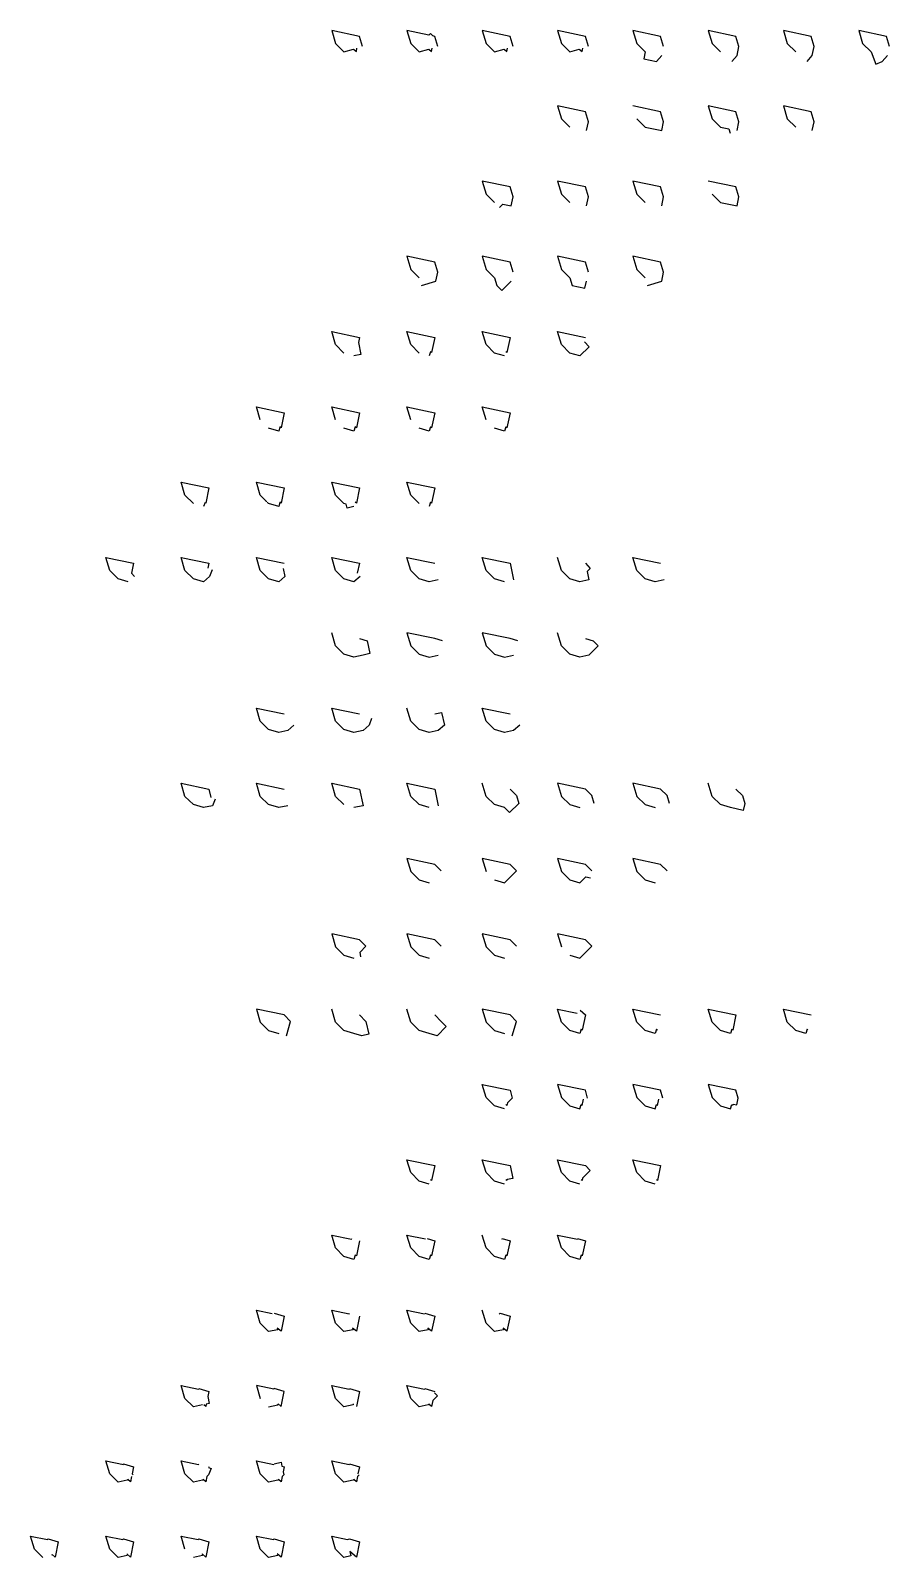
# Model space of a CAD drawing. Header units: inches. Extents: x -12292079.407 to -12292079.373, y 116895049.277 to 116895049.734.
# Drawn here: x -12292079.3913 to -12292079.38332, y 116895049.27666 to 116895049.29084 of the extents above; entities that cross this region are included whole.
import ezdxf

# ---------------------------------------------------------------- set-up
doc = ezdxf.new("R2010")
doc.units = ezdxf.units.IN
doc.header["$MEASUREMENT"] = 0

msp = doc.modelspace()

# ---------------------------------------------------------------- linework, layer by layer
at = {"color": 40}
for points in [[(-12292079.388215, 116895049.290689), (-12292079.388243, 116895049.290782), (-12292079.388501, 116895049.290836), (-12292079.388465, 116895049.290716), (-12292079.388387, 116895049.290638), (-12292079.388298, 116895049.290664), (-12292079.388272, 116895049.290642), (-12292079.388266, 116895049.290674)], [(-12292079.386817, 116895049.290689), (-12292079.386845, 116895049.290782), (-12292079.387103, 116895049.290836), (-12292079.387067, 116895049.290716), (-12292079.386989, 116895049.290638), (-12292079.386901, 116895049.290664), (-12292079.386875, 116895049.290642), (-12292079.386868, 116895049.290674)], [(-12292079.386118, 116895049.290689), (-12292079.386146, 116895049.290782), (-12292079.386404, 116895049.290836), (-12292079.386368, 116895049.290716), (-12292079.38629, 116895049.290638), (-12292079.386202, 116895049.290664), (-12292079.386176, 116895049.290642), (-12292079.386169, 116895049.290674)]]:
    msp.add_lwpolyline(points, close=True, dxfattribs=at)
for points in [[(-12292079.387516, 116895049.290689), (-12292079.387544, 116895049.290782), (-12292079.387563, 116895049.290786), (-12292079.387584, 116895049.290808), (-12292079.387598, 116895049.290794), (-12292079.387802, 116895049.290836), (-12292079.387766, 116895049.290716), (-12292079.387688, 116895049.290638), (-12292079.387599, 116895049.290664), (-12292079.387574, 116895049.290642), (-12292079.387567, 116895049.290674)], [(-12292079.38542, 116895049.290689), (-12292079.385447, 116895049.290782), (-12292079.385705, 116895049.290836), (-12292079.385669, 116895049.290716), (-12292079.385591, 116895049.290638), (-12292079.385604, 116895049.290573), (-12292079.385486, 116895049.290549), (-12292079.385437, 116895049.290606)], [(-12292079.383323, 116895049.290689), (-12292079.38335, 116895049.290782), (-12292079.383608, 116895049.290836), (-12292079.383572, 116895049.290716), (-12292079.383494, 116895049.290638), (-12292079.38345, 116895049.290525), (-12292079.383389, 116895049.290549), (-12292079.38334, 116895049.290606)], [(-12292079.384738, 116895049.289907), (-12292079.384721, 116895049.28999), (-12292079.384748, 116895049.290083), (-12292079.385006, 116895049.290137), (-12292079.38497, 116895049.290017), (-12292079.384892, 116895049.289939), (-12292079.384815, 116895049.289923), (-12292079.3848, 116895049.289883)], [(-12292079.386942, 116895049.289194), (-12292079.386912, 116895049.289224), (-12292079.386835, 116895049.289208), (-12292079.386817, 116895049.289291), (-12292079.386845, 116895049.289384), (-12292079.387103, 116895049.289439), (-12292079.387067, 116895049.289318), (-12292079.386989, 116895049.28924)], [(-12292079.386817, 116895049.288592), (-12292079.386845, 116895049.288685), (-12292079.387103, 116895049.28874), (-12292079.387067, 116895049.288619), (-12292079.386989, 116895049.288541), (-12292079.386967, 116895049.288469), (-12292079.386921, 116895049.288423), (-12292079.386835, 116895049.288509)], [(-12292079.386118, 116895049.288592), (-12292079.386146, 116895049.288685), (-12292079.386404, 116895049.28874), (-12292079.386368, 116895049.288619), (-12292079.38629, 116895049.288541), (-12292079.386268, 116895049.288469), (-12292079.38615, 116895049.288444), (-12292079.386136, 116895049.288509)], [(-12292079.388387, 116895049.287842), (-12292079.388465, 116895049.28792), (-12292079.388501, 116895049.288041), (-12292079.388243, 116895049.287986), (-12292079.388253, 116895049.28794), (-12292079.388229, 116895049.287829), (-12292079.388294, 116895049.287815)], [(-12292079.386155, 116895049.287945), (-12292079.386111, 116895049.287901), (-12292079.386197, 116895049.287815), (-12292079.38629, 116895049.287842), (-12292079.386368, 116895049.28792), (-12292079.386404, 116895049.288041), (-12292079.386146, 116895049.287986)], [(-12292079.389785, 116895049.286444), (-12292079.389863, 116895049.286522), (-12292079.389899, 116895049.286643), (-12292079.389641, 116895049.286589), (-12292079.38967, 116895049.286449), (-12292079.389677, 116895049.286454), (-12292079.389691, 116895049.286417)], [(-12292079.389106, 116895049.28646), (-12292079.389105, 116895049.286463), (-12292079.389164, 116895049.286522), (-12292079.3892, 116895049.286643), (-12292079.388942, 116895049.286589), (-12292079.388971, 116895049.286449), (-12292079.388981, 116895049.286457), (-12292079.388992, 116895049.286417), (-12292079.389086, 116895049.286444), (-12292079.389099, 116895049.286458)], [(-12292079.388294, 116895049.286417), (-12292079.388358, 116895049.286403), (-12292079.388365, 116895049.286438), (-12292079.388387, 116895049.286444), (-12292079.388465, 116895049.286522), (-12292079.388501, 116895049.286643), (-12292079.388243, 116895049.286589), (-12292079.388272, 116895049.286449), (-12292079.388282, 116895049.286457)], [(-12292079.389611, 116895049.285828), (-12292079.389634, 116895049.285767), (-12292079.389691, 116895049.285718), (-12292079.389785, 116895049.285745), (-12292079.389863, 116895049.285823), (-12292079.389899, 116895049.285944), (-12292079.389641, 116895049.28589), (-12292079.389651, 116895049.285844)], [(-12292079.388952, 116895049.285843), (-12292079.388936, 116895049.285767), (-12292079.388992, 116895049.285718), (-12292079.389086, 116895049.285745), (-12292079.389164, 116895049.285823), (-12292079.3892, 116895049.285944), (-12292079.388942, 116895049.28589)], [(-12292079.386146, 116895049.28589), (-12292079.3861, 116895049.285843), (-12292079.38613, 116895049.285813), (-12292079.386113, 116895049.285736), (-12292079.386197, 116895049.285718), (-12292079.38629, 116895049.285745), (-12292079.386368, 116895049.285823), (-12292079.386404, 116895049.285944)], [(-12292079.388243, 116895049.285191), (-12292079.388171, 116895049.285169), (-12292079.388146, 116895049.285051), (-12292079.38821, 116895049.285037), (-12292079.388294, 116895049.285019), (-12292079.388387, 116895049.285046), (-12292079.388465, 116895049.285124), (-12292079.388501, 116895049.285245)], [(-12292079.386146, 116895049.285191), (-12292079.386074, 116895049.285169), (-12292079.386028, 116895049.285123), (-12292079.386113, 116895049.285037), (-12292079.386197, 116895049.285019), (-12292079.38629, 116895049.285046), (-12292079.386368, 116895049.285124), (-12292079.386404, 116895049.285245)], [(-12292079.38813, 116895049.284448), (-12292079.388153, 116895049.284387), (-12292079.38821, 116895049.284338), (-12292079.388294, 116895049.28432), (-12292079.388387, 116895049.284348), (-12292079.388465, 116895049.284425), (-12292079.388501, 116895049.284546), (-12292079.388243, 116895049.284492)], [(-12292079.387544, 116895049.284492), (-12292079.38748, 116895049.284506), (-12292079.387454, 116895049.284387), (-12292079.387511, 116895049.284338), (-12292079.387595, 116895049.28432), (-12292079.387688, 116895049.284348), (-12292079.387766, 116895049.284425), (-12292079.387802, 116895049.284546)], [(-12292079.389584, 116895049.283701), (-12292079.389608, 116895049.283639), (-12292079.389691, 116895049.283621), (-12292079.389785, 116895049.283649), (-12292079.389863, 116895049.283726), (-12292079.389899, 116895049.283847), (-12292079.389641, 116895049.283793), (-12292079.389624, 116895049.283716)], [(-12292079.386845, 116895049.283793), (-12292079.386785, 116895049.283733), (-12292079.386763, 116895049.283661), (-12292079.386849, 116895049.283575), (-12292079.386896, 116895049.283621), (-12292079.386989, 116895049.283649), (-12292079.387067, 116895049.283726), (-12292079.387103, 116895049.283847)], [(-12292079.384748, 116895049.283793), (-12292079.384688, 116895049.283733), (-12292079.384666, 116895049.283661), (-12292079.38468, 116895049.283596), (-12292079.384799, 116895049.283621), (-12292079.384892, 116895049.283649), (-12292079.38497, 116895049.283726), (-12292079.385006, 116895049.283847)], [(-12292079.386086, 116895049.283034), (-12292079.386146, 116895049.283094), (-12292079.386404, 116895049.283148), (-12292079.386368, 116895049.283028), (-12292079.38629, 116895049.28295), (-12292079.386197, 116895049.282922), (-12292079.386141, 116895049.282978), (-12292079.386099, 116895049.282969)], [(-12292079.388229, 116895049.282237), (-12292079.388238, 116895049.282279), (-12292079.388183, 116895049.282335), (-12292079.388243, 116895049.282395), (-12292079.388501, 116895049.282449), (-12292079.388465, 116895049.282329), (-12292079.388387, 116895049.282251), (-12292079.388294, 116895049.282223)], [(-12292079.388243, 116895049.281696), (-12292079.388183, 116895049.281636), (-12292079.388157, 116895049.281517), (-12292079.388222, 116895049.281503), (-12292079.388294, 116895049.281524), (-12292079.388387, 116895049.281552), (-12292079.388465, 116895049.28163), (-12292079.388501, 116895049.28175)], [(-12292079.387544, 116895049.281696), (-12292079.387484, 116895049.281636), (-12292079.387437, 116895049.281589), (-12292079.387523, 116895049.281503), (-12292079.387595, 116895049.281524), (-12292079.387688, 116895049.281552), (-12292079.387766, 116895049.28163), (-12292079.387802, 116895049.28175)], [(-12292079.386193, 116895049.281742), (-12292079.386146, 116895049.281696), (-12292079.386176, 116895049.281556), (-12292079.386185, 116895049.281564), (-12292079.386197, 116895049.281524), (-12292079.38629, 116895049.281552), (-12292079.386368, 116895049.28163), (-12292079.386404, 116895049.28175), (-12292079.386223, 116895049.281712)], [(-12292079.386896, 116895049.280825), (-12292079.386989, 116895049.280853), (-12292079.387067, 116895049.280931), (-12292079.387103, 116895049.281051), (-12292079.386845, 116895049.280997), (-12292079.386824, 116895049.280925), (-12292079.38687, 116895049.280879), (-12292079.386875, 116895049.280857), (-12292079.386884, 116895049.280865)], [(-12292079.384778, 116895049.280857), (-12292079.384775, 116895049.280868), (-12292079.38474, 116895049.280861), (-12292079.384727, 116895049.280925), (-12292079.384748, 116895049.280997), (-12292079.385006, 116895049.281051), (-12292079.38497, 116895049.280931), (-12292079.384892, 116895049.280853), (-12292079.384799, 116895049.280825), (-12292079.384787, 116895049.280865)], [(-12292079.386896, 116895049.280126), (-12292079.386989, 116895049.280154), (-12292079.387067, 116895049.280232), (-12292079.387103, 116895049.280352), (-12292079.386845, 116895049.280298), (-12292079.38682, 116895049.280179), (-12292079.386873, 116895049.280168), (-12292079.386875, 116895049.280158), (-12292079.386884, 116895049.280166)], [(-12292079.386197, 116895049.280126), (-12292079.38629, 116895049.280154), (-12292079.386368, 116895049.280232), (-12292079.386404, 116895049.280352), (-12292079.386146, 116895049.280298), (-12292079.3861, 116895049.280252), (-12292079.386171, 116895049.28018), (-12292079.386176, 116895049.280158), (-12292079.386185, 116895049.280166)], [(-12292079.387616, 116895049.27962), (-12292079.387544, 116895049.279599), (-12292079.387574, 116895049.279459), (-12292079.387583, 116895049.279467), (-12292079.387595, 116895049.279427), (-12292079.387688, 116895049.279455), (-12292079.387766, 116895049.279533), (-12292079.387802, 116895049.279653), (-12292079.38763, 116895049.279617)], [(-12292079.386922, 116895049.279615), (-12292079.386917, 116895049.27962), (-12292079.386845, 116895049.279599), (-12292079.386875, 116895049.279459), (-12292079.386884, 116895049.279467), (-12292079.386896, 116895049.279427), (-12292079.386989, 116895049.279455), (-12292079.387067, 116895049.279533), (-12292079.387103, 116895049.279653)], [(-12292079.389035, 116895049.278928), (-12292079.388942, 116895049.2789), (-12292079.388971, 116895049.27876), (-12292079.389006, 116895049.278789), (-12292079.389002, 116895049.278774), (-12292079.389086, 116895049.278756), (-12292079.389164, 116895049.278834), (-12292079.3892, 116895049.278954), (-12292079.389053, 116895049.278924)], [(-12292079.386945, 116895049.278921), (-12292079.386938, 116895049.278928), (-12292079.386845, 116895049.2789), (-12292079.386875, 116895049.27876), (-12292079.386909, 116895049.278789), (-12292079.386905, 116895049.278774), (-12292079.386989, 116895049.278756), (-12292079.387067, 116895049.278834), (-12292079.387103, 116895049.278954)], [(-12292079.389701, 116895049.278075), (-12292079.389785, 116895049.278057), (-12292079.389863, 116895049.278135), (-12292079.389899, 116895049.278256), (-12292079.389736, 116895049.278221), (-12292079.389734, 116895049.278229), (-12292079.389641, 116895049.278201), (-12292079.389651, 116895049.278155), (-12292079.389637, 116895049.278089), (-12292079.389666, 116895049.278082), (-12292079.38967, 116895049.278061), (-12292079.389689, 116895049.278077)], [(-12292079.387547, 116895049.278189), (-12292079.387519, 116895049.278161), (-12292079.387562, 116895049.278118), (-12292079.387574, 116895049.278061), (-12292079.387598, 116895049.278082), (-12292079.387604, 116895049.278075), (-12292079.387688, 116895049.278057), (-12292079.387766, 116895049.278135), (-12292079.387802, 116895049.278256), (-12292079.387639, 116895049.278221), (-12292079.387637, 116895049.278229), (-12292079.387544, 116895049.278201)], [(-12292079.389641, 116895049.277502), (-12292079.389643, 116895049.277495), (-12292079.389621, 116895049.277486), (-12292079.389644, 116895049.277425), (-12292079.38966, 116895049.277411), (-12292079.38967, 116895049.277362), (-12292079.389694, 116895049.277382), (-12292079.389701, 116895049.277376), (-12292079.389785, 116895049.277358), (-12292079.389863, 116895049.277436), (-12292079.389899, 116895049.277556), (-12292079.389736, 116895049.277522), (-12292079.389734, 116895049.27753)], [(-12292079.389035, 116895049.27753), (-12292079.388971, 116895049.277544), (-12292079.388963, 116895049.277508), (-12292079.388942, 116895049.277502), (-12292079.388952, 116895049.277455), (-12292079.388945, 116895049.277425), (-12292079.388961, 116895049.277411), (-12292079.388971, 116895049.277362), (-12292079.388995, 116895049.277382), (-12292079.389002, 116895049.277376), (-12292079.389086, 116895049.277358), (-12292079.389164, 116895049.277436), (-12292079.3892, 116895049.277556), (-12292079.389037, 116895049.277522)], [(-12292079.391182, 116895049.276659), (-12292079.391261, 116895049.276737), (-12292079.391297, 116895049.276858), (-12292079.391139, 116895049.276825), (-12292079.391132, 116895049.276831), (-12292079.391039, 116895049.276803), (-12292079.391068, 116895049.276663), (-12292079.391095, 116895049.276687), (-12292079.391099, 116895049.276677)]]:
    msp.add_lwpolyline(points, close=True)
at = {"color": 203}
for points in [[(-12292079.384787, 116895049.290549), (-12292079.384738, 116895049.290606), (-12292079.384721, 116895049.290689), (-12292079.384748, 116895049.290782), (-12292079.385006, 116895049.290836), (-12292079.38497, 116895049.290716), (-12292079.384892, 116895049.290638)], [(-12292079.384088, 116895049.290549), (-12292079.384039, 116895049.290606), (-12292079.384022, 116895049.290689), (-12292079.384049, 116895049.290782), (-12292079.384307, 116895049.290836), (-12292079.384271, 116895049.290716), (-12292079.384193, 116895049.290638)]]:
    msp.add_lwpolyline(points, close=True, dxfattribs=at)
at = {"color": 105}
for points in [[(-12292079.386136, 116895049.289907), (-12292079.386118, 116895049.28999), (-12292079.386146, 116895049.290083), (-12292079.386404, 116895049.290137), (-12292079.386368, 116895049.290017), (-12292079.38629, 116895049.289939)], [(-12292079.385669, 116895049.290017), (-12292079.385591, 116895049.289939), (-12292079.385437, 116895049.289907), (-12292079.38542, 116895049.28999), (-12292079.385447, 116895049.290083), (-12292079.385705, 116895049.290137)], [(-12292079.384039, 116895049.289907), (-12292079.384022, 116895049.28999), (-12292079.384049, 116895049.290083), (-12292079.384307, 116895049.290137), (-12292079.384271, 116895049.290017), (-12292079.384193, 116895049.289939)], [(-12292079.386136, 116895049.289208), (-12292079.386118, 116895049.289291), (-12292079.386146, 116895049.289384), (-12292079.386404, 116895049.289439), (-12292079.386368, 116895049.289318), (-12292079.38629, 116895049.28924)], [(-12292079.385437, 116895049.289208), (-12292079.38542, 116895049.289291), (-12292079.385447, 116895049.289384), (-12292079.385705, 116895049.289439), (-12292079.385669, 116895049.289318), (-12292079.385591, 116895049.28924)], [(-12292079.38497, 116895049.289318), (-12292079.384892, 116895049.28924), (-12292079.384738, 116895049.289208), (-12292079.384721, 116895049.289291), (-12292079.384748, 116895049.289384), (-12292079.385006, 116895049.289439)]]:
    msp.add_lwpolyline(points, close=True, dxfattribs=at)
at = {"color": 202}
for points in [[(-12292079.387666, 116895049.288469), (-12292079.387534, 116895049.288509), (-12292079.387516, 116895049.288592), (-12292079.387544, 116895049.288685), (-12292079.387802, 116895049.28874), (-12292079.387766, 116895049.288619), (-12292079.387688, 116895049.288541)], [(-12292079.385569, 116895049.288469), (-12292079.385437, 116895049.288509), (-12292079.38542, 116895049.288592), (-12292079.385447, 116895049.288685), (-12292079.385705, 116895049.28874), (-12292079.385669, 116895049.288619), (-12292079.385591, 116895049.288541)]]:
    msp.add_lwpolyline(points, close=True, dxfattribs=at)
at = {"color": 39}
for points in [[(-12292079.387688, 116895049.287842), (-12292079.387766, 116895049.28792), (-12292079.387802, 116895049.288041), (-12292079.387544, 116895049.287986), (-12292079.387574, 116895049.287847), (-12292079.387583, 116895049.287854), (-12292079.387595, 116895049.287815)], [(-12292079.386896, 116895049.287815), (-12292079.386989, 116895049.287842), (-12292079.387067, 116895049.28792), (-12292079.387103, 116895049.288041), (-12292079.386845, 116895049.287986), (-12292079.386875, 116895049.287847), (-12292079.386884, 116895049.287854)], [(-12292079.389164, 116895049.287221), (-12292079.3892, 116895049.287342), (-12292079.388942, 116895049.287288), (-12292079.388971, 116895049.287148), (-12292079.388981, 116895049.287156), (-12292079.388992, 116895049.287116), (-12292079.389086, 116895049.287143)], [(-12292079.388465, 116895049.287221), (-12292079.388501, 116895049.287342), (-12292079.388243, 116895049.287288), (-12292079.388272, 116895049.287148), (-12292079.388282, 116895049.287156), (-12292079.388294, 116895049.287116), (-12292079.388387, 116895049.287143)], [(-12292079.387766, 116895049.287221), (-12292079.387802, 116895049.287342), (-12292079.387544, 116895049.287288), (-12292079.387574, 116895049.287148), (-12292079.387583, 116895049.287156), (-12292079.387595, 116895049.287116), (-12292079.387688, 116895049.287143)], [(-12292079.387067, 116895049.287221), (-12292079.387103, 116895049.287342), (-12292079.386845, 116895049.287288), (-12292079.386875, 116895049.287148), (-12292079.386884, 116895049.287156), (-12292079.386896, 116895049.287116), (-12292079.386989, 116895049.287143)], [(-12292079.387688, 116895049.286444), (-12292079.387766, 116895049.286522), (-12292079.387802, 116895049.286643), (-12292079.387544, 116895049.286589), (-12292079.387574, 116895049.286449), (-12292079.387583, 116895049.286457), (-12292079.387595, 116895049.286417)], [(-12292079.385477, 116895049.281556), (-12292079.385486, 116895049.281564), (-12292079.385498, 116895049.281524), (-12292079.385591, 116895049.281552), (-12292079.385669, 116895049.28163), (-12292079.385705, 116895049.28175), (-12292079.385447, 116895049.281696)], [(-12292079.384787, 116895049.281564), (-12292079.384799, 116895049.281524), (-12292079.384892, 116895049.281552), (-12292079.38497, 116895049.28163), (-12292079.385006, 116895049.28175), (-12292079.384748, 116895049.281696), (-12292079.384778, 116895049.281556)], [(-12292079.384079, 116895049.281556), (-12292079.384088, 116895049.281564), (-12292079.3841, 116895049.281524), (-12292079.384193, 116895049.281552), (-12292079.384271, 116895049.28163), (-12292079.384307, 116895049.28175), (-12292079.384049, 116895049.281696)], [(-12292079.387595, 116895049.280126), (-12292079.387688, 116895049.280154), (-12292079.387766, 116895049.280232), (-12292079.387802, 116895049.280352), (-12292079.387544, 116895049.280298), (-12292079.387574, 116895049.280158), (-12292079.387583, 116895049.280166)], [(-12292079.385498, 116895049.280126), (-12292079.385591, 116895049.280154), (-12292079.385669, 116895049.280232), (-12292079.385705, 116895049.280352), (-12292079.385447, 116895049.280298), (-12292079.385477, 116895049.280158), (-12292079.385486, 116895049.280166)]]:
    msp.add_lwpolyline(points, close=True, dxfattribs=at)
at = {"color": 201}
for points in [[(-12292079.39039, 116895049.285718), (-12292079.390484, 116895049.285745), (-12292079.390562, 116895049.285823), (-12292079.390598, 116895049.285944), (-12292079.39034, 116895049.28589), (-12292079.390359, 116895049.285797), (-12292079.390333, 116895049.285767)], [(-12292079.388237, 116895049.285767), (-12292079.388294, 116895049.285718), (-12292079.388387, 116895049.285745), (-12292079.388465, 116895049.285823), (-12292079.388501, 116895049.285944), (-12292079.388243, 116895049.28589), (-12292079.388263, 116895049.285797)]]:
    msp.add_lwpolyline(points, close=True, dxfattribs=at)
at = {"color": 106}
for points in [[(-12292079.387511, 116895049.285736), (-12292079.387595, 116895049.285718), (-12292079.387688, 116895049.285745), (-12292079.387766, 116895049.285823), (-12292079.387802, 116895049.285944), (-12292079.387544, 116895049.28589)], [(-12292079.386896, 116895049.285718), (-12292079.386989, 116895049.285745), (-12292079.387067, 116895049.285823), (-12292079.387103, 116895049.285944), (-12292079.386845, 116895049.28589), (-12292079.386812, 116895049.285736)], [(-12292079.385414, 116895049.285736), (-12292079.385498, 116895049.285718), (-12292079.385591, 116895049.285745), (-12292079.385669, 116895049.285823), (-12292079.385705, 116895049.285944), (-12292079.385447, 116895049.28589)], [(-12292079.388909, 116895049.283639), (-12292079.388992, 116895049.283621), (-12292079.389086, 116895049.283649), (-12292079.389164, 116895049.283726), (-12292079.3892, 116895049.283847), (-12292079.388942, 116895049.283793)], [(-12292079.388387, 116895049.283649), (-12292079.388465, 116895049.283726), (-12292079.388501, 116895049.283847), (-12292079.388243, 116895049.283793), (-12292079.38821, 116895049.283639), (-12292079.388294, 116895049.283621)], [(-12292079.387595, 116895049.283621), (-12292079.387688, 116895049.283649), (-12292079.387766, 116895049.283726), (-12292079.387802, 116895049.283847), (-12292079.387544, 116895049.283793), (-12292079.387511, 116895049.283639)]]:
    msp.add_lwpolyline(points, close=True, dxfattribs=at)
at = {"color": 200}
for points in [[(-12292079.387472, 116895049.285169), (-12292079.387544, 116895049.285191), (-12292079.387802, 116895049.285245), (-12292079.387766, 116895049.285124), (-12292079.387688, 116895049.285046), (-12292079.387595, 116895049.285019), (-12292079.387511, 116895049.285037)], [(-12292079.386773, 116895049.285169), (-12292079.386845, 116895049.285191), (-12292079.387103, 116895049.285245), (-12292079.387067, 116895049.285124), (-12292079.386989, 116895049.285046), (-12292079.386896, 116895049.285019), (-12292079.386812, 116895049.285037)]]:
    msp.add_lwpolyline(points, close=True, dxfattribs=at)
at = {"color": 199}
for points in [[(-12292079.388852, 116895049.284387), (-12292079.388909, 116895049.284338), (-12292079.388992, 116895049.28432), (-12292079.389086, 116895049.284348), (-12292079.389164, 116895049.284425), (-12292079.3892, 116895049.284546), (-12292079.388942, 116895049.284492)], [(-12292079.386755, 116895049.284387), (-12292079.386812, 116895049.284338), (-12292079.386896, 116895049.28432), (-12292079.386989, 116895049.284348), (-12292079.387067, 116895049.284425), (-12292079.387103, 116895049.284546), (-12292079.386845, 116895049.284492)]]:
    msp.add_lwpolyline(points, close=True, dxfattribs=at)
at = {"color": 198}
for points in [[(-12292079.386064, 116895049.283661), (-12292079.386086, 116895049.283733), (-12292079.386146, 116895049.283793), (-12292079.386404, 116895049.283847), (-12292079.386368, 116895049.283726), (-12292079.38629, 116895049.283649), (-12292079.386197, 116895049.283621)], [(-12292079.385365, 116895049.283661), (-12292079.385387, 116895049.283733), (-12292079.385447, 116895049.283793), (-12292079.385705, 116895049.283847), (-12292079.385669, 116895049.283726), (-12292079.385591, 116895049.283649), (-12292079.385498, 116895049.283621)]]:
    msp.add_lwpolyline(points, close=True, dxfattribs=at)
at = {"color": 107}
for points in [[(-12292079.387484, 116895049.283034), (-12292079.387544, 116895049.283094), (-12292079.387802, 116895049.283148), (-12292079.387766, 116895049.283028), (-12292079.387688, 116895049.28295), (-12292079.387595, 116895049.282922)], [(-12292079.386989, 116895049.28295), (-12292079.386896, 116895049.282922), (-12292079.386785, 116895049.283034), (-12292079.386845, 116895049.283094), (-12292079.387103, 116895049.283148), (-12292079.387067, 116895049.283028)], [(-12292079.385387, 116895049.283034), (-12292079.385447, 116895049.283094), (-12292079.385705, 116895049.283148), (-12292079.385669, 116895049.283028), (-12292079.385591, 116895049.28295), (-12292079.385498, 116895049.282922)], [(-12292079.387484, 116895049.282335), (-12292079.387544, 116895049.282395), (-12292079.387802, 116895049.282449), (-12292079.387766, 116895049.282329), (-12292079.387688, 116895049.282251), (-12292079.387595, 116895049.282223)], [(-12292079.386785, 116895049.282335), (-12292079.386845, 116895049.282395), (-12292079.387103, 116895049.282449), (-12292079.387067, 116895049.282329), (-12292079.386989, 116895049.282251), (-12292079.386896, 116895049.282223)], [(-12292079.38629, 116895049.282251), (-12292079.386197, 116895049.282223), (-12292079.386086, 116895049.282335), (-12292079.386146, 116895049.282395), (-12292079.386404, 116895049.282449), (-12292079.386368, 116895049.282329)]]:
    msp.add_lwpolyline(points, close=True, dxfattribs=at)
at = {"color": 197}
for points in [[(-12292079.388921, 116895049.281503), (-12292079.388882, 116895049.281636), (-12292079.388942, 116895049.281696), (-12292079.3892, 116895049.28175), (-12292079.389164, 116895049.28163), (-12292079.389086, 116895049.281552), (-12292079.388992, 116895049.281524)], [(-12292079.386824, 116895049.281503), (-12292079.386785, 116895049.281636), (-12292079.386845, 116895049.281696), (-12292079.387103, 116895049.28175), (-12292079.387067, 116895049.28163), (-12292079.386989, 116895049.281552), (-12292079.386896, 116895049.281524)]]:
    msp.add_lwpolyline(points, close=True, dxfattribs=at)
at = {"color": 196}
for points in [[(-12292079.386125, 116895049.280925), (-12292079.386146, 116895049.280997), (-12292079.386404, 116895049.281051), (-12292079.386368, 116895049.280931), (-12292079.38629, 116895049.280853), (-12292079.386197, 116895049.280825), (-12292079.386185, 116895049.280865), (-12292079.386176, 116895049.280857), (-12292079.386164, 116895049.280914)], [(-12292079.385426, 116895049.280925), (-12292079.385447, 116895049.280997), (-12292079.385705, 116895049.281051), (-12292079.385669, 116895049.280931), (-12292079.385591, 116895049.280853), (-12292079.385498, 116895049.280825), (-12292079.385486, 116895049.280865), (-12292079.385477, 116895049.280857), (-12292079.385465, 116895049.280914)]]:
    msp.add_lwpolyline(points, close=True, dxfattribs=at)
at = {"color": 195}
for points in [[(-12292079.388243, 116895049.279599), (-12292079.388272, 116895049.279459), (-12292079.388282, 116895049.279467), (-12292079.388294, 116895049.279427), (-12292079.388387, 116895049.279455), (-12292079.388465, 116895049.279533), (-12292079.388501, 116895049.279653), (-12292079.388317, 116895049.279615), (-12292079.388315, 116895049.27962)], [(-12292079.386218, 116895049.27962), (-12292079.386146, 116895049.279599), (-12292079.386176, 116895049.279459), (-12292079.386185, 116895049.279467), (-12292079.386197, 116895049.279427), (-12292079.38629, 116895049.279455), (-12292079.386368, 116895049.279533), (-12292079.386404, 116895049.279653), (-12292079.38622, 116895049.279615)]]:
    msp.add_lwpolyline(points, close=True, dxfattribs=at)
at = {"color": 108}
for points in [[(-12292079.388243, 116895049.2789), (-12292079.388272, 116895049.27876), (-12292079.388307, 116895049.278789), (-12292079.388303, 116895049.278774), (-12292079.388387, 116895049.278756), (-12292079.388465, 116895049.278834), (-12292079.388501, 116895049.278954), (-12292079.388338, 116895049.27892), (-12292079.388336, 116895049.278928)], [(-12292079.387637, 116895049.278928), (-12292079.387544, 116895049.2789), (-12292079.387574, 116895049.27876), (-12292079.387608, 116895049.278789), (-12292079.387604, 116895049.278774), (-12292079.387688, 116895049.278756), (-12292079.387766, 116895049.278834), (-12292079.387802, 116895049.278954), (-12292079.387639, 116895049.27892)]]:
    msp.add_lwpolyline(points, close=True, dxfattribs=at)
at = {"color": 194}
for points in [[(-12292079.389086, 116895049.278057), (-12292079.389002, 116895049.278075), (-12292079.388999, 116895049.278085), (-12292079.388971, 116895049.278061), (-12292079.388942, 116895049.278201), (-12292079.389035, 116895049.278229), (-12292079.389037, 116895049.278221), (-12292079.3892, 116895049.278256), (-12292079.389164, 116895049.278135)], [(-12292079.3883, 116895049.278085), (-12292079.388303, 116895049.278075), (-12292079.388387, 116895049.278057), (-12292079.388465, 116895049.278135), (-12292079.388501, 116895049.278256), (-12292079.388338, 116895049.278221), (-12292079.388336, 116895049.278229), (-12292079.388243, 116895049.278201), (-12292079.388272, 116895049.278061)]]:
    msp.add_lwpolyline(points, close=True, dxfattribs=at)
at = {"color": 193}
for points in [[(-12292079.390359, 116895049.277411), (-12292079.390369, 116895049.277362), (-12292079.390393, 116895049.277382), (-12292079.3904, 116895049.277376), (-12292079.390484, 116895049.277358), (-12292079.390562, 116895049.277436), (-12292079.390598, 116895049.277556), (-12292079.390435, 116895049.277522), (-12292079.390433, 116895049.27753), (-12292079.39034, 116895049.277502), (-12292079.390354, 116895049.277437), (-12292079.390343, 116895049.277425)], [(-12292079.388246, 116895049.277425), (-12292079.388262, 116895049.277411), (-12292079.388272, 116895049.277362), (-12292079.388296, 116895049.277382), (-12292079.388303, 116895049.277376), (-12292079.388387, 116895049.277358), (-12292079.388465, 116895049.277436), (-12292079.388501, 116895049.277556), (-12292079.388338, 116895049.277522), (-12292079.388336, 116895049.27753), (-12292079.388243, 116895049.277502), (-12292079.388257, 116895049.277437)]]:
    msp.add_lwpolyline(points, close=True, dxfattribs=at)
at = {"color": 192}
for points in [[(-12292079.3904, 116895049.276677), (-12292079.390484, 116895049.276659), (-12292079.390562, 116895049.276737), (-12292079.390598, 116895049.276858), (-12292079.39044, 116895049.276825), (-12292079.390433, 116895049.276831), (-12292079.39034, 116895049.276803), (-12292079.390369, 116895049.276663), (-12292079.390403, 116895049.276692)], [(-12292079.389863, 116895049.276737), (-12292079.389899, 116895049.276858), (-12292079.389741, 116895049.276825), (-12292079.389734, 116895049.276831), (-12292079.389641, 116895049.276803), (-12292079.38967, 116895049.276663), (-12292079.389704, 116895049.276692), (-12292079.389701, 116895049.276677), (-12292079.389785, 116895049.276659)], [(-12292079.389002, 116895049.276677), (-12292079.389086, 116895049.276659), (-12292079.389164, 116895049.276737), (-12292079.3892, 116895049.276858), (-12292079.389042, 116895049.276825), (-12292079.389035, 116895049.276831), (-12292079.388942, 116895049.276803), (-12292079.388971, 116895049.276663), (-12292079.389006, 116895049.276692)]]:
    msp.add_lwpolyline(points, close=True, dxfattribs=at)
msp.add_lwpolyline([(-12292079.388331, 116895049.276714), (-12292079.388322, 116895049.276673), (-12292079.388387, 116895049.276659), (-12292079.388465, 116895049.276737), (-12292079.388501, 116895049.276858), (-12292079.388355, 116895049.276827), (-12292079.388336, 116895049.276831), (-12292079.388243, 116895049.276803), (-12292079.388272, 116895049.276663), (-12292079.388332, 116895049.276714)])

doc.saveas('drawing.dxf')
